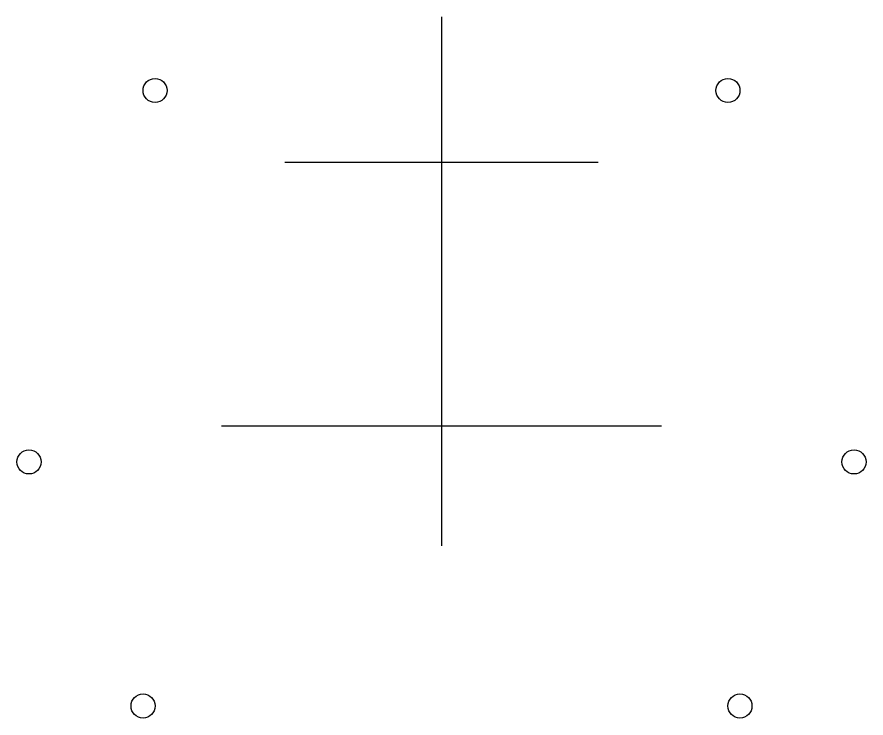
# Model space of a CAD drawing. Header units: millimetres. Extents: x 537 to 2166, y 622 to 2050.
# Drawn here: x 1936.6 to 2166.3, y 1665.7 to 1855.3 of the extents above; entities that cross this region are included whole.
import ezdxf

# ---------------------------------------------------------------- set-up
doc = ezdxf.new("R2010")
doc.units = ezdxf.units.MM
doc.layers.add('$AUDIT_BAD_LAYER1', color=7, linetype='Continuous')

msp = doc.modelspace()

# ---------------------------------------------------------------- linework, layer by layer
at = {"layer": '$AUDIT_BAD_LAYER1'}
for p, q in [((2051.478, 1855.288), (2051.478, 1712.288)), ((2009.128, 1816.029), (2093.828, 1816.029)), ((1991.978, 1744.69), (2110.978, 1744.69))]:
    msp.add_line(p, q, dxfattribs=at)
for centre in [(1973.978, 1835.423), (2128.978, 1835.423), (1939.88, 1734.951), (2163.075, 1734.951), (1970.728, 1668.955), (2132.228, 1668.955)]:
    msp.add_circle(centre, 3.25, dxfattribs=at)

doc.saveas('drawing.dxf')
